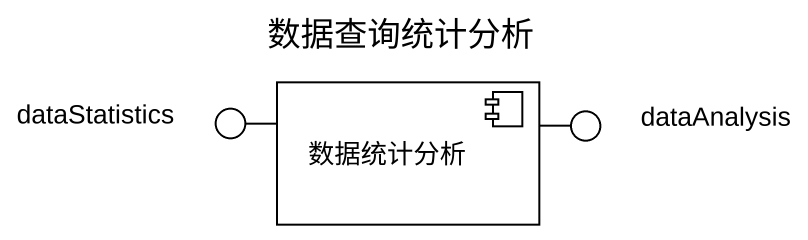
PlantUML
@startuml
title 数据查询统计分析
() dataStatistics #FFFFFF
component 数据统计分析 #FFFFFF
() dataAnalysis #FFFFFF
数据统计分析 -left- dataStatistics
数据统计分析 -right- dataAnalysis
@enduml
